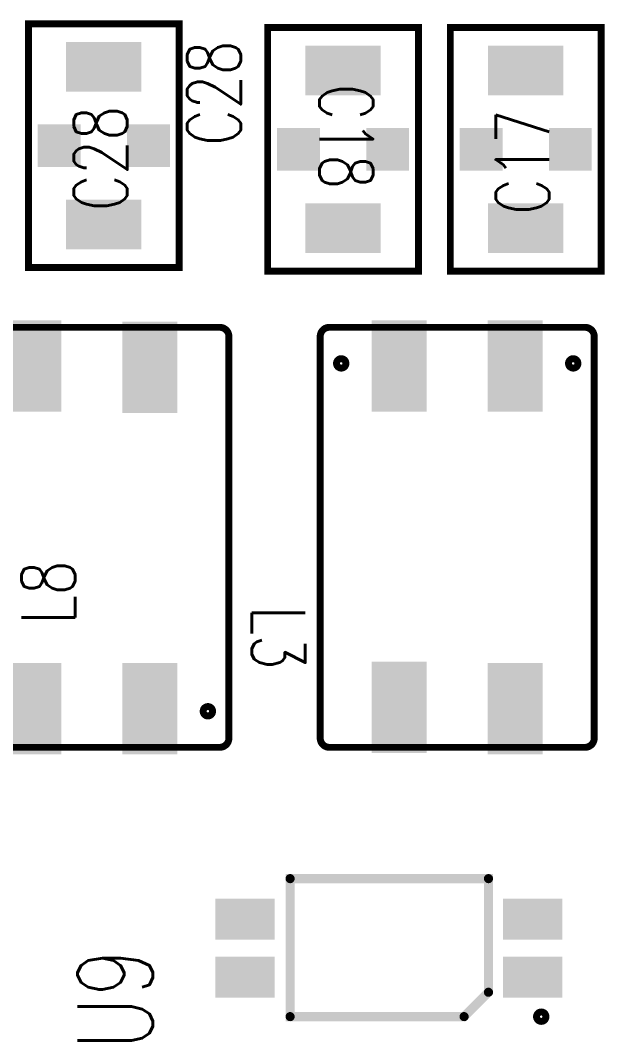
# Model space of a CAD drawing. Extents: x -711 to 95, y -82 to 290.
# Drawn here: x -677.07 to -664.27, y 158.98 to 181.32 of the extents above; entities that cross this region are included whole.
import ezdxf

# ---------------------------------------------------------------- set-up
doc = ezdxf.new("R2010")
doc.units = 0
for name, color, linetype in [('DRIL_PLTE_THRU_01', 96, 'CONTINUOUS'), ('DRIL_PLTE_THRU_02', 255, 'CONTINUOUS'), ('DRIL_PLTE_THRU_03', 3, 'CONTINUOUS'), ('DRIL_PLTE_THRU_04', 136, 'CONTINUOUS'), ('DRIL_PLTE_THRU_05', 176, 'CONTINUOUS'), ('DRIL_PLTE_THRU_06', 16, 'CONTINUOUS'), ('PADS_BOT', 1, 'CONTINUOUS'), ('PADS_INNER', 3, 'CONTINUOUS'), ('PADS_TOP', 3, 'CONTINUOUS'), ('PART_NAME_26', 255, 'CONTINUOUS'), ('PART_NAME_27', 3, 'CONTINUOUS'), ('PART_TOP_2DLINE_26', 255, 'CONTINUOUS'), ('PART_TOP_2DLINE_27', 3, 'CONTINUOUS'), ('PART_TOP_COPPER_26', 255, 'CONTINUOUS')]:
    doc.layers.add(name, color=color, linetype=linetype)
doc.styles.add('W0$1524', font='simplex', dxfattribs={"width": 0.75})
doc.styles.add('W0$2032', font='simplex', dxfattribs={"width": 0.75})

# ---------------------------------------------------------------- blocks, each defined once
blk = doc.blocks.new('SMOOTH_0$1524')
at = {"const_width": 0.0762}
blk.add_lwpolyline([(-0.0381, 0, 1), (0.0381, 0, 1)], format="xyb", close=True, dxfattribs=at)
blk = doc.blocks.new('PART_BODY_TOP_61')
at = {"layer": 'PART_TOP_2DLINE_26', "const_width": 0.152}
blk.add_lwpolyline([(2.667, -1.651), (2.667, 1.651), (-2.667, 1.651), (-2.667, -1.651), (2.667, -1.651)], dxfattribs=at)
at = {"layer": 'PART_TOP_2DLINE_27', "const_width": 0.152}
blk.add_lwpolyline([(-2.667, -1.397), (-2.667, 1.651), (2.667, 1.651), (2.667, -1.651), (-2.667, -1.651), (-2.667, -1.397)], dxfattribs=at)
at = {"layer": 'PART_TOP_2DLINE_26'}
for p in [(-2.667, 1.651), (2.667, 1.651), (-2.667, -1.651), (2.667, -1.651), (2.667, -1.651)]:
    blk.add_blockref('SMOOTH_0$1524', p, dxfattribs=at)
at = {"layer": 'PART_TOP_2DLINE_27'}
for p in [(-2.667, 1.651), (2.667, 1.651), (-2.667, -1.397), (-2.667, -1.397), (-2.667, -1.651), (2.667, -1.651)]:
    blk.add_blockref('SMOOTH_0$1524', p, dxfattribs=at)
blk = doc.blocks.new('DRIL_HOLE_0')
blk.add_lwpolyline([(0, 0, 1), (0, 0, 1)], format="xyb", close=True)
blk = doc.blocks.new('PAD_0')
blk.add_lwpolyline([(0, 0, 1), (0, 0, 1)], format="xyb", close=True)
blk = doc.blocks.new('PAD_4')
at = {"const_width": 1.0922}
blk.add_lwpolyline([(-0.8255, 0), (0.8255, 0)], dxfattribs=at)
blk = doc.blocks.new('STK_TOP_6')
at = {"layer": 'DRIL_PLTE_THRU_01'}
blk.add_blockref('DRIL_HOLE_0', (0, 0), dxfattribs=at)
at = {"layer": 'DRIL_PLTE_THRU_02'}
blk.add_blockref('DRIL_HOLE_0', (0, 0), dxfattribs=at)
at = {"layer": 'DRIL_PLTE_THRU_03'}
blk.add_blockref('DRIL_HOLE_0', (0, 0), dxfattribs=at)
at = {"layer": 'DRIL_PLTE_THRU_04'}
blk.add_blockref('DRIL_HOLE_0', (0, 0), dxfattribs=at)
at = {"layer": 'DRIL_PLTE_THRU_05'}
blk.add_blockref('DRIL_HOLE_0', (0, 0), dxfattribs=at)
at = {"layer": 'DRIL_PLTE_THRU_06'}
blk.add_blockref('DRIL_HOLE_0', (0, 0), dxfattribs=at)
at = {"layer": 'PADS_BOT'}
blk.add_blockref('PAD_0', (0, 0), dxfattribs=at)
at = {"layer": 'PADS_INNER'}
blk.add_blockref('PAD_0', (0, 0), dxfattribs=at)
at = {"layer": 'PADS_TOP', "rotation": 90}
blk.add_blockref('PAD_4', (0, 0), dxfattribs=at)
blk = doc.blocks.new('PAD_5')
at = {"const_width": 0.9398}
blk.add_lwpolyline([(-0.4699, 0), (0.4699, 0)], dxfattribs=at)
blk = doc.blocks.new('STK_TOP_7')
at = {"layer": 'DRIL_PLTE_THRU_01'}
blk.add_blockref('DRIL_HOLE_0', (0, 0), dxfattribs=at)
at = {"layer": 'DRIL_PLTE_THRU_02'}
blk.add_blockref('DRIL_HOLE_0', (0, 0), dxfattribs=at)
at = {"layer": 'DRIL_PLTE_THRU_03'}
blk.add_blockref('DRIL_HOLE_0', (0, 0), dxfattribs=at)
at = {"layer": 'DRIL_PLTE_THRU_04'}
blk.add_blockref('DRIL_HOLE_0', (0, 0), dxfattribs=at)
at = {"layer": 'DRIL_PLTE_THRU_05'}
blk.add_blockref('DRIL_HOLE_0', (0, 0), dxfattribs=at)
at = {"layer": 'DRIL_PLTE_THRU_06'}
blk.add_blockref('DRIL_HOLE_0', (0, 0), dxfattribs=at)
at = {"layer": 'PADS_BOT'}
blk.add_blockref('PAD_0', (0, 0), dxfattribs=at)
at = {"layer": 'PADS_INNER'}
blk.add_blockref('PAD_0', (0, 0), dxfattribs=at)
at = {"layer": 'PADS_TOP'}
blk.add_blockref('PAD_5', (0, 0), dxfattribs=at)
blk = doc.blocks.new('SYM_TOP_5')
for name, p in [('PART_BODY_TOP_61', (0, 0)), ('STK_TOP_6', (-1.7272, 0)), ('STK_TOP_7', (0, 0.9779)), ('STK_TOP_6', (1.7272, 0)), ('STK_TOP_7', (0, -0.9779))]:
    blk.add_blockref(name, p)
blk = doc.blocks.new('PART_TOP_16')
blk.add_blockref('SYM_TOP_5', (0, 0))
at = {"layer": 'PART_NAME_26', "style": 'W0$1524', "width": 0.75}
blk.add_text('C17', height=1.1735, dxfattribs=at).set_placement((-1.431, -0.516))
at = {"layer": 'PART_NAME_27', "style": 'W0$1524', "width": 0.75}
blk.add_text('C17', height=1.1735, dxfattribs=at).set_placement((-1.431, -0.516))
blk = doc.blocks.new('PART_TOP_17')
blk.add_blockref('SYM_TOP_5', (0, 0))
at = {"layer": 'PART_NAME_26', "style": 'W0$1524', "width": 0.75}
blk.add_text('C18', height=1.1735, dxfattribs=at).set_placement((-1.431, -0.516))
at = {"layer": 'PART_NAME_27', "style": 'W0$1524', "width": 0.75}
blk.add_text('C18', height=1.1735, dxfattribs=at).set_placement((-1.431, -0.516))
blk = doc.blocks.new('PART_TOP_27')
blk.add_blockref('SYM_TOP_5', (0, 0))
at = {"layer": 'PART_NAME_26', "style": 'W0$1524', "width": 0.75}
blk.add_text('C28', height=1.1735, dxfattribs=at).set_placement((0, -3))
at = {"layer": 'PART_NAME_27', "style": 'W0$1524', "width": 0.75}
blk.add_text('C28', height=1.1735, dxfattribs=at).set_placement((-1.431, -0.516))
blk = doc.blocks.new('PART_BODY_TOP_75')
at = {"layer": 'PART_TOP_2DLINE_26', "const_width": 0.152}
blk.add_lwpolyline([(4.6, -2.8, -0.413702), (4.4, -3), (-4.4, -3, -0.413702), (-4.6, -2.8), (-4.6, 2.8, -0.413702), (-4.4, 3), (4.4, 3, -0.413702), (4.6, 2.8), (4.6, -2.8)], format="xyb", dxfattribs=at)
at = {"layer": 'PART_TOP_2DLINE_27', "const_width": 0.152}
blk.add_lwpolyline([(4.6, -2.8, -0.413702), (4.4, -3), (-4.4, -3, -0.413702), (-4.6, -2.8), (-4.6, 2.8, -0.413702), (-4.4, 3), (4.4, 3, -0.413702), (4.6, 2.8), (4.6, -2.8)], format="xyb", dxfattribs=at)
at = {"layer": 'PART_TOP_COPPER_26', "const_width": 0.152}
for points in [[(-3.913, 2.54, 1), (-3.707, 2.54, 1)], [(-3.913, -2.54, 1), (-3.707, -2.54, 1)]]:
    blk.add_lwpolyline(points, format="xyb", close=True, dxfattribs=at)
at = {"layer": 'PART_TOP_2DLINE_26'}
for p in [(4.6, -2.8), (4.4, -3)]:
    blk.add_blockref('SMOOTH_0$1524', p, dxfattribs=at)
at = {"layer": 'PART_TOP_2DLINE_27'}
for p in [(4.6, -2.8), (4.4, -3)]:
    blk.add_blockref('SMOOTH_0$1524', p, dxfattribs=at)
blk = doc.blocks.new('PAD_34')
at = {"const_width": 1.2}
blk.add_lwpolyline([(-1, 0), (1, 0)], dxfattribs=at)
blk = doc.blocks.new('STK_TOP_23')
at = {"layer": 'DRIL_PLTE_THRU_01'}
blk.add_blockref('DRIL_HOLE_0', (0, 0), dxfattribs=at)
at = {"layer": 'DRIL_PLTE_THRU_02'}
blk.add_blockref('DRIL_HOLE_0', (0, 0), dxfattribs=at)
at = {"layer": 'DRIL_PLTE_THRU_03'}
blk.add_blockref('DRIL_HOLE_0', (0, 0), dxfattribs=at)
at = {"layer": 'DRIL_PLTE_THRU_04'}
blk.add_blockref('DRIL_HOLE_0', (0, 0), dxfattribs=at)
at = {"layer": 'DRIL_PLTE_THRU_05'}
blk.add_blockref('DRIL_HOLE_0', (0, 0), dxfattribs=at)
at = {"layer": 'DRIL_PLTE_THRU_06'}
blk.add_blockref('DRIL_HOLE_0', (0, 0), dxfattribs=at)
at = {"layer": 'PADS_BOT'}
blk.add_blockref('PAD_0', (0, 0), dxfattribs=at)
at = {"layer": 'PADS_INNER'}
blk.add_blockref('PAD_0', (0, 0), dxfattribs=at)
at = {"layer": 'PADS_TOP'}
blk.add_blockref('PAD_34', (0, 0), dxfattribs=at)
blk = doc.blocks.new('SYM_TOP_19')
for name, p in [('PART_BODY_TOP_75', (0, 0)), ('STK_TOP_23', (-3.75, 1.27)), ('STK_TOP_23', (3.75, 1.27)), ('STK_TOP_23', (-3.75, -1.27)), ('STK_TOP_23', (3.725, -1.27))]:
    blk.add_blockref(name, p)
blk = doc.blocks.new('PART_TOP_66')
blk.add_blockref('SYM_TOP_19', (0, 0))
at = {"layer": 'PART_NAME_26', "style": 'W0$1524', "width": 0.75}
blk.add_text('L3', height=1.17348, dxfattribs=at).set_placement((1.5, -4.5))
blk = doc.blocks.new('PART_TOP_71')
blk.add_blockref('SYM_TOP_19', (0, 0))
at = {"layer": 'PART_NAME_26', "style": 'W0$1524', "width": 0.75}
blk.add_text('L8', height=1.17348, dxfattribs=at).set_placement((-1.905, 0.366712))
at = {"layer": 'PART_NAME_27', "style": 'W0$1524', "width": 0.75}
blk.add_text('L8', height=1.17348, dxfattribs=at).set_placement((-1.905, 0.366712))
blk = doc.blocks.new('SMOOTH_0$1998133333')
at = {"const_width": 0.0999}
blk.add_lwpolyline([(-0.05, 0, 1), (0.05, 0, 1)], format="xyb", close=True, dxfattribs=at)
blk = doc.blocks.new('PART_BODY_TOP_59')
at = {"layer": 'PART_TOP_2DLINE_26', "const_width": 0.199813}
blk.add_lwpolyline([(-1.4986, -1.651), (-0.9652, -2.1844), (1.524, -2.1844), (1.524, 2.159), (-1.4986, 2.159), (-1.4986, -1.651)], dxfattribs=at)
at = {"layer": 'PART_TOP_2DLINE_27', "const_width": 0.199813}
blk.add_lwpolyline([(-1.4986, -1.651), (-0.9652, -2.1844), (1.524, -2.1844), (1.524, 2.159), (-1.4986, 2.159), (-1.4986, -1.651)], dxfattribs=at)
at = {"layer": 'PART_TOP_COPPER_26', "const_width": 0.1524}
blk.add_lwpolyline([(-1.602976, -3.3401, 1), (-1.396764, -3.3401, 1)], format="xyb", close=True, dxfattribs=at)
at = {"layer": 'PART_TOP_2DLINE_26'}
for p in [(-1.4986, 2.159), (1.524, 2.159), (-1.4986, -1.651), (-1.4986, -1.651), (-0.9652, -2.1844), (1.524, -2.1844)]:
    blk.add_blockref('SMOOTH_0$1998133333', p, dxfattribs=at)
at = {"layer": 'PART_TOP_2DLINE_27'}
for p in [(-1.4986, 2.159), (1.524, 2.159), (-1.4986, -1.651), (-1.4986, -1.651), (-0.9652, -2.1844), (1.524, -2.1844)]:
    blk.add_blockref('SMOOTH_0$1998133333', p, dxfattribs=at)
blk = doc.blocks.new('PAD_37')
at = {"const_width": 0.9}
blk.add_lwpolyline([(-0.65, 0), (0.65, 0)], dxfattribs=at)
blk = doc.blocks.new('STK_TOP_4')
at = {"layer": 'DRIL_PLTE_THRU_01'}
blk.add_blockref('DRIL_HOLE_0', (0, 0), dxfattribs=at)
at = {"layer": 'DRIL_PLTE_THRU_02'}
blk.add_blockref('DRIL_HOLE_0', (0, 0), dxfattribs=at)
at = {"layer": 'DRIL_PLTE_THRU_03'}
blk.add_blockref('DRIL_HOLE_0', (0, 0), dxfattribs=at)
at = {"layer": 'DRIL_PLTE_THRU_04'}
blk.add_blockref('DRIL_HOLE_0', (0, 0), dxfattribs=at)
at = {"layer": 'DRIL_PLTE_THRU_05'}
blk.add_blockref('DRIL_HOLE_0', (0, 0), dxfattribs=at)
at = {"layer": 'DRIL_PLTE_THRU_06'}
blk.add_blockref('DRIL_HOLE_0', (0, 0), dxfattribs=at)
at = {"layer": 'PADS_BOT'}
blk.add_blockref('PAD_0', (0, 0), dxfattribs=at)
at = {"layer": 'PADS_INNER'}
blk.add_blockref('PAD_0', (0, 0), dxfattribs=at)
at = {"layer": 'PADS_TOP', "rotation": 90}
blk.add_blockref('PAD_37', (0, 0), dxfattribs=at)
blk = doc.blocks.new('SYM_TOP_3')
for name, p in [('STK_TOP_4', (-0.635, 3.15)), ('STK_TOP_4', (0.635, 3.15)), ('PART_BODY_TOP_59', (0, 0)), ('STK_TOP_4', (-0.635, -3.15)), ('STK_TOP_4', (0.635, -3.15))]:
    blk.add_blockref(name, p)
blk = doc.blocks.new('PART_TOP_154')
blk.add_blockref('SYM_TOP_3', (0, 0))
at = {"layer": 'PART_NAME_26', "style": 'W0$2032', "width": 0.75}
blk.add_text('U9', height=1.6535, dxfattribs=at).set_placement((-2.236, 5.163))
at = {"layer": 'PART_NAME_27', "style": 'W0$2032', "width": 0.75}
blk.add_text('U9', height=1.6535, dxfattribs=at).set_placement((-2.236, 5.163))

msp = doc.modelspace()

# ---------------------------------------------------------------- block references
for name, p, rotation in [('PART_TOP_27', (-675.24, 178.58), 90), ('PART_TOP_17', (-670, 178.5), 270), ('PART_TOP_16', (-666, 178.5), 90), ('PART_TOP_71', (-675.5, 170), 90), ('PART_TOP_66', (-667.5, 170), 270), ('PART_TOP_154', (-669, 161), 90)]:
    msp.add_blockref(name, p, dxfattribs=dict(rotation=rotation))

doc.saveas('drawing.dxf')
